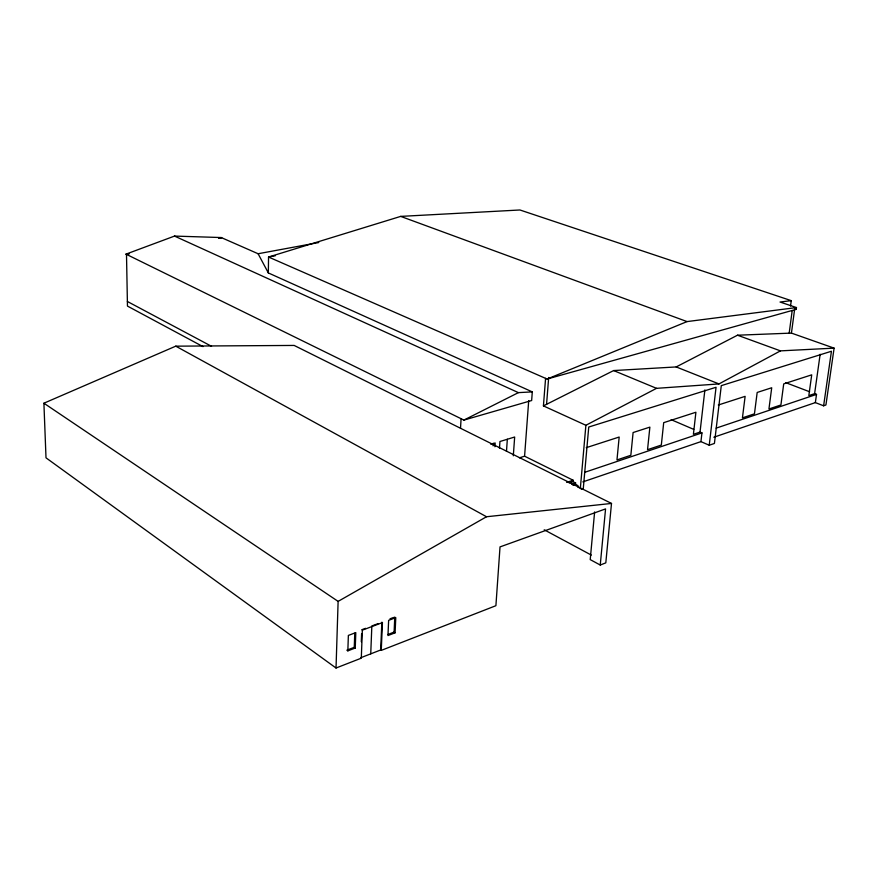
<?xml version="1.0" encoding="UTF-8"?>
<svg xmlns="http://www.w3.org/2000/svg" width="878" height="878" viewBox="0 0 878 878"><rect width="100%" height="100%" fill="white"/><g stroke="black" fill="none" stroke-linecap="round" stroke-linejoin="round"><path stroke-width="1.32" d="M318.736 242.537L258.099 253.742L221.212 237.543L174.524 236.083L125.982 254.137L463.891 420.09L531.651 400.522L532.298 391.884L268.339 272.926L268.547 257.024L400.697 216.394L519.952 209.985L791.254 300.649L790.54 306.005M600.245 565.026L605.557 508.911L500.021 546.906L495.905 605.699L381.261 650.389L382.435 622.601L362.351 630.152L361.297 658.171L336.033 668.015L338.118 601.386L43.9 403.211L175.765 346.162L294.163 345.438L611.505 503.445L605.809 562.853L600.245 565.026L590.225 559.615L594.615 511.951M347.842 650.861L348.368 635.42L355.799 632.621L355.25 648.019L347.842 650.861L346.865 650.17L354.262 647.338L355.25 648.019M354.262 647.338L354.767 633.225M361.308 641.752L361.604 633.751M370.736 653.847L371.844 625.959L378.089 623.61M381.261 650.389L380.668 649.983L381.842 622.195L382.435 622.601M394.782 617.004L394.101 632.149L395.089 632.818L395.78 617.662L388.636 620.351L387.966 635.551L395.089 632.818M460.522 428.266L461.082 418.718M493.041 445.826L493.206 443.302M494.907 446.759L495.159 442.973L490.824 444.29M499.483 448.274L499.944 441.513L514.662 437.014L513.312 455.825M506.485 451.38L507.33 439.252M569.12 482.977L573.005 481.66L573.125 480.233L524.583 456.187L528.721 400.566M713.836 437.222L815.355 402.607L823.619 405.801L825.924 404.999L834.1 348.138L780.454 350.871L718.972 383.927L656.535 388.339L585.889 425.281L543.427 405.899L545.578 378.352M546.566 404.319L548.673 377.485M572.895 485.26L575.485 484.382L575.606 482.955L573.005 481.66M580.347 488.289L585.889 425.281M586.252 447.67L619.177 437.035L616.971 459.94L630.843 455.287L633.104 432.536L649.874 427.125L647.536 449.69L661.321 445.069L663.702 422.658L695.903 412.254L693.4 434.314L700.029 432.086L704.88 389.931M582.827 481.901L700.94 441.623L701.95 432.909L700.029 432.086M700.94 441.623L709.237 445.234L716.053 387.275L588.754 427.026L583.277 488.662L581.236 489.364M789.179 333.19L792.165 310.779M834.1 348.138L791.44 333.102L794.502 310.154M275.264 255.772L268.547 257.024L547.115 379.033L796.236 309.33L796.467 307.563L780.048 302.032L791.254 300.649M718.314 405.01L745.126 396.351L742.437 417.862L754.454 413.834L757.176 392.455L771.718 387.758L768.941 408.983L780.915 404.967L783.714 383.884L811.722 374.84L808.825 395.605L814.608 393.673L820.151 354.262M815.355 402.607L816.518 394.398L814.608 393.673M823.619 405.801L831.433 351.255L721.288 385.64L714.418 443.445L709.237 445.234M338.118 601.386L486.522 516.747L611.505 503.445M543.427 405.899L613.645 370.56L676.181 366.938L737.498 335.209L791.44 333.102M463.891 420.09L518.393 392.631L532.298 391.884M547.115 379.033L687.057 321.589L796.467 307.563M360.715 657.754L380.668 649.983M388.164 634.432L394.101 632.061M390.019 618.792L393.596 617.453M361.758 629.756L365.544 628.33M571.721 484.272L575.606 482.955M566.65 482.428L573.125 480.233M584.935 472.243L701.95 432.909M716.152 428.135L816.518 394.398M519.447 457.822L524.583 456.187M125.982 254.137L128.671 253.676M218.523 238.015L221.212 237.543M129.176 253.918L126.498 254.39L127.464 306.082L202.983 346.623M219.05 238.245L221.739 237.773M794.678 308.804L796.236 309.33M737.498 335.209L780.454 350.871M400.697 216.394L687.057 321.589M785.766 382.676L809.593 391.753M676.181 366.938L718.972 383.927M613.645 370.56L656.535 388.339M671.154 419.673L693.752 429.386M174.524 236.083L518.393 392.631M575.485 484.382L577.976 485.611L577.845 487.038L579.513 487.872M127.376 301.472L211.543 346.316M544.228 529.796L591.322 555.083M175.765 346.162L486.522 516.747M336.033 668.015L46.007 457.833L43.9 403.211M258.099 253.742L268.339 272.926"/></g></svg>
